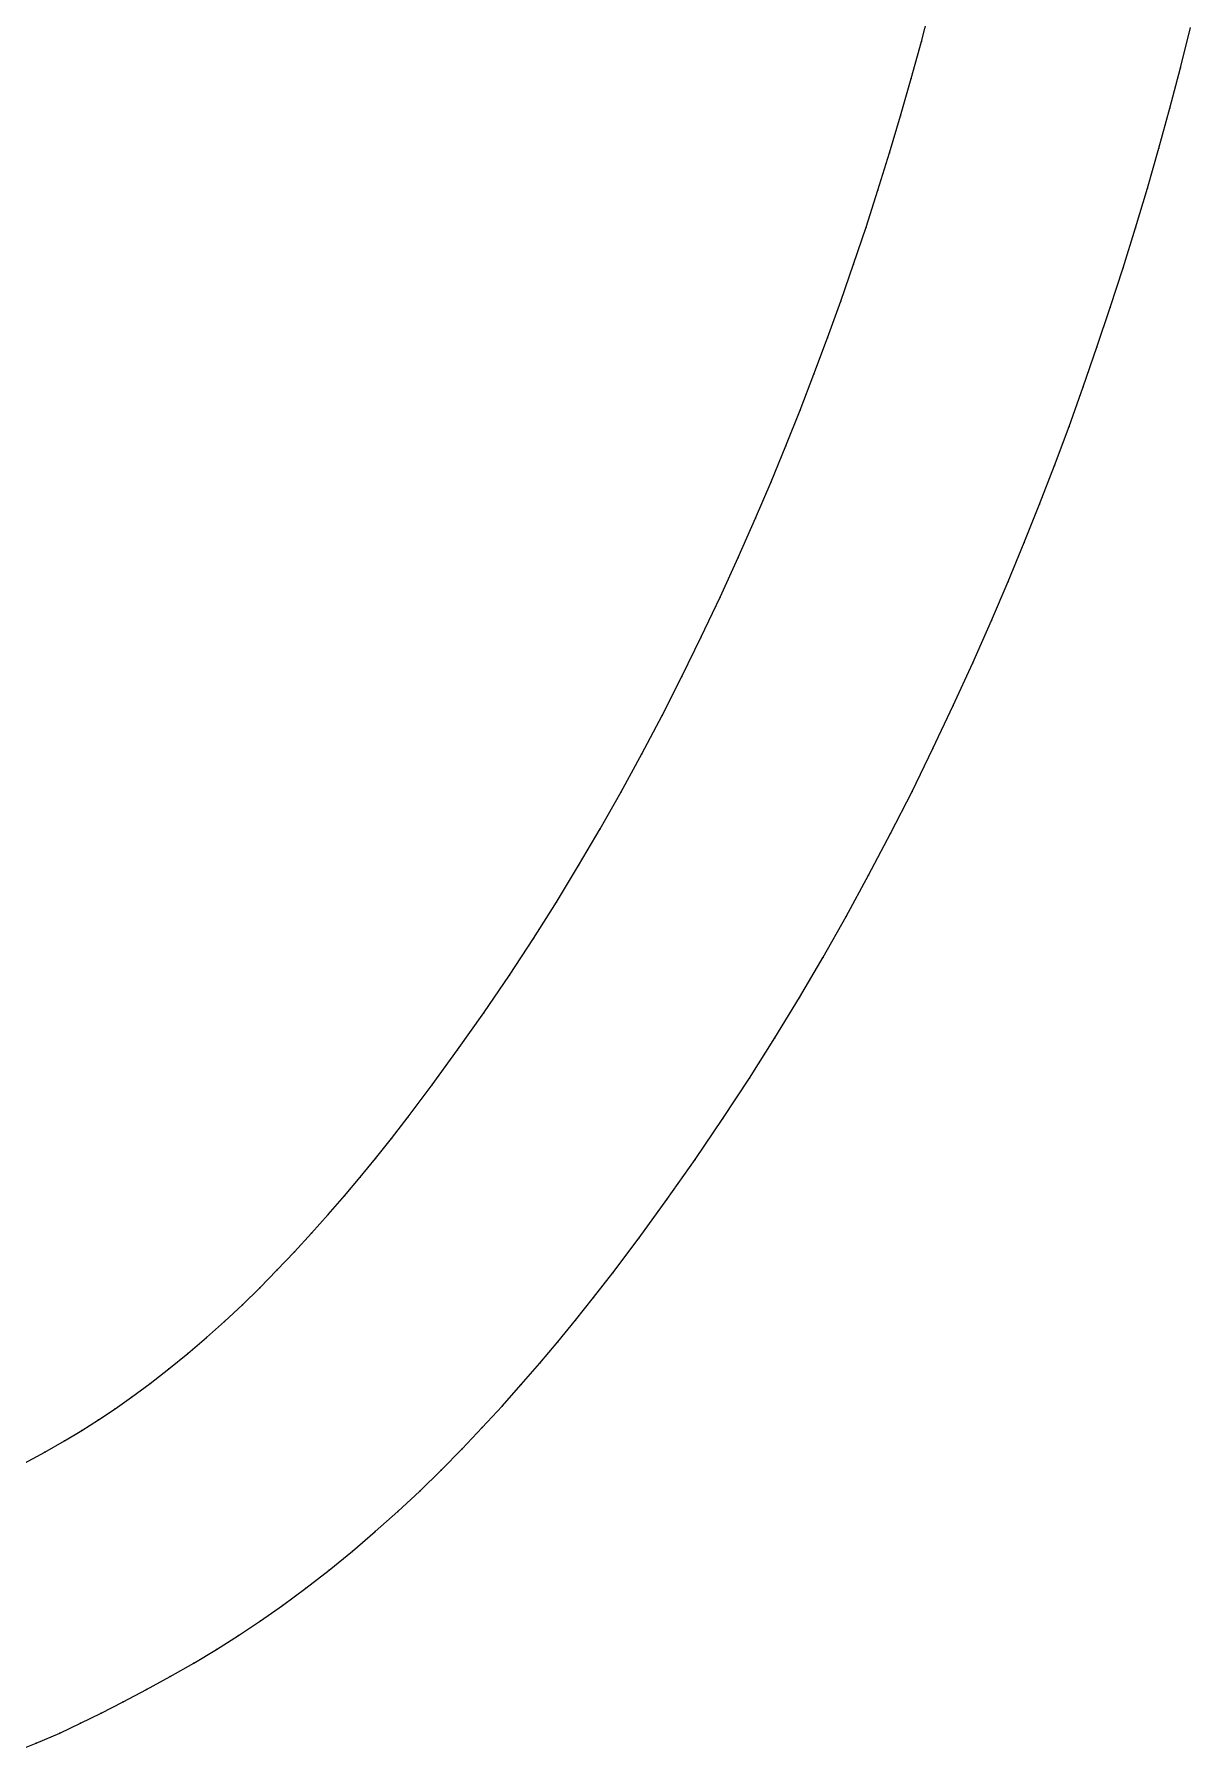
# Model space of a CAD drawing. Extents: x 50 to 2594, y 47 to 2136.
# Drawn here: x 2488.6 to 2524.5, y 1366.7 to 1420.2 of the extents above; entities that cross this region are included whole.
import ezdxf

# ---------------------------------------------------------------- set-up
doc = ezdxf.new("R2010")
doc.units = 0

# ---------------------------------------------------------------- blocks, each defined once
blk = doc.blocks.new('837.CUELLO_XS')
at = {"layer": '1'}
blk.add_lwpolyline([(2487.762, 1366.722), (2488.644, 1367.073), (2489.375, 1367.39), (2490.023, 1367.696), (2490.658, 1368.013), (2491.345, 1368.365), (2492.069, 1368.746), (2492.807, 1369.147), (2493.538, 1369.561), (2494.248, 1369.985), (2494.937, 1370.422), (2495.617, 1370.876), (2496.296, 1371.355), (2497.022, 1371.892), (2497.75, 1372.458), (2498.474, 1373.047), (2499.186, 1373.654), (2499.885, 1374.278), (2500.567, 1374.915), (2501.233, 1375.565), (2501.886, 1376.227), (2502.515, 1376.889), (2503.129, 1377.558), (2503.726, 1378.228), (2504.302, 1378.893), (2504.86, 1379.553), (2505.412, 1380.226), (2505.976, 1380.934), (2506.57, 1381.702), (2507.389, 1382.793), (2508.254, 1383.982), (2509.135, 1385.229), (2510.001, 1386.498), (2510.829, 1387.758), (2511.618, 1389.009), (2512.376, 1390.259), (2513.112, 1391.516), (2513.828, 1392.781), (2514.527, 1394.062), (2515.212, 1395.359), (2515.88, 1396.672), (2516.531, 1398.002), (2517.163, 1399.337), (2517.771, 1400.668), (2518.351, 1401.983), (2518.871, 1403.201), (2519.368, 1404.405), (2519.846, 1405.604), (2520.31, 1406.807), (2520.763, 1408.021), (2521.204, 1409.246), (2521.633, 1410.479), (2522.048, 1411.715), (2522.447, 1412.951), (2522.831, 1414.189), (2523.201, 1415.429), (2523.557, 1416.672), (2523.9, 1417.919), (2524.229, 1419.17), (2524.545, 1420.428)], dxfattribs=at)
at = {"layer": '14'}
blk.add_lwpolyline([(2488.273, 1375.787), (2488.905, 1376.13), (2489.518, 1376.478), (2490.063, 1376.803), (2490.583, 1377.132), (2491.092, 1377.473), (2491.604, 1377.835), (2492.18, 1378.262), (2492.767, 1378.718), (2493.355, 1379.196), (2493.933, 1379.688), (2494.5, 1380.193), (2495.052, 1380.709), (2495.593, 1381.237), (2496.129, 1381.782), (2496.669, 1382.352), (2497.203, 1382.934), (2497.724, 1383.519), (2498.228, 1384.099), (2498.714, 1384.674), (2499.194, 1385.259), (2499.686, 1385.877), (2500.208, 1386.552), (2500.953, 1387.546), (2501.748, 1388.637), (2502.559, 1389.786), (2503.356, 1390.952), (2504.109, 1392.098), (2504.823, 1393.231), (2505.51, 1394.363), (2506.176, 1395.502), (2506.832, 1396.662), (2507.475, 1397.84), (2508.106, 1399.035), (2508.723, 1400.247), (2509.326, 1401.478), (2509.911, 1402.715), (2510.474, 1403.948), (2511.012, 1405.167), (2511.495, 1406.297), (2511.955, 1407.414), (2512.399, 1408.526), (2512.83, 1409.643), (2513.251, 1410.774), (2513.663, 1411.915), (2514.062, 1413.063), (2514.449, 1414.216), (2514.821, 1415.368), (2515.179, 1416.521), (2515.523, 1417.676), (2515.855, 1418.834), (2516.173, 1419.993), (2516.48, 1421.158)], dxfattribs=at)
at = {"layer": '3'}
for p in [(2516.173, 1419.993), (2524.229, 1419.17), (2515.855, 1418.834), (2515.523, 1417.676), (2523.9, 1417.919), (2515.179, 1416.521), (2523.557, 1416.672), (2514.821, 1415.368), (2523.201, 1415.429), (2514.449, 1414.216), (2522.831, 1414.189), (2514.062, 1413.063), (2522.447, 1412.951), (2513.663, 1411.915), (2522.048, 1411.715), (2513.251, 1410.774), (2521.633, 1410.479), (2512.83, 1409.643), (2521.204, 1409.246), (2512.399, 1408.526), (2520.763, 1408.021), (2511.955, 1407.414), (2520.31, 1406.807), (2511.495, 1406.297), (2511.012, 1405.167), (2519.846, 1405.604), (2519.368, 1404.405), (2510.474, 1403.948), (2518.871, 1403.201), (2509.911, 1402.715), (2518.351, 1401.983), (2509.326, 1401.478), (2517.771, 1400.668), (2508.723, 1400.247), (2517.163, 1399.337), (2508.106, 1399.035), (2507.475, 1397.84), (2516.531, 1398.002), (2506.832, 1396.662), (2515.88, 1396.672), (2506.176, 1395.502), (2515.212, 1395.359), (2505.51, 1394.363), (2514.527, 1394.062), (2504.823, 1393.231), (2513.828, 1392.781), (2504.109, 1392.098), (2513.112, 1391.516), (2503.356, 1390.952), (2512.376, 1390.259), (2502.559, 1389.786), (2501.748, 1388.637), (2511.618, 1389.009), (2500.953, 1387.546), (2510.829, 1387.758), (2500.208, 1386.552), (2510.001, 1386.498), (2499.686, 1385.877), (2499.194, 1385.259), (2509.135, 1385.229), (2498.714, 1384.674), (2498.228, 1384.099), (2508.254, 1383.982), (2497.724, 1383.519), (2497.203, 1382.934), (2507.389, 1382.793), (2496.669, 1382.352), (2496.129, 1381.782), (2506.57, 1381.702), (2495.593, 1381.237), (2495.052, 1380.709), (2505.976, 1380.934), (2494.5, 1380.193), (2505.412, 1380.226), (2493.933, 1379.688), (2504.86, 1379.553), (2493.355, 1379.196), (2504.302, 1378.893), (2492.767, 1378.718), (2491.604, 1377.835), (2492.18, 1378.262), (2503.726, 1378.228), (2491.092, 1377.473), (2503.129, 1377.558), (2490.063, 1376.803), (2490.583, 1377.132), (2502.515, 1376.889), (2489.518, 1376.478), (2501.886, 1376.227), (2488.905, 1376.13), (2501.233, 1375.565), (2500.567, 1374.915), (2499.885, 1374.278), (2499.186, 1373.654), (2498.474, 1373.047), (2497.75, 1372.458), (2497.022, 1371.892), (2495.617, 1370.876), (2496.296, 1371.355), (2494.937, 1370.422), (2494.248, 1369.985), (2493.538, 1369.561), (2492.069, 1368.746), (2492.807, 1369.147), (2491.345, 1368.365), (2490.023, 1367.696), (2490.658, 1368.013), (2489.375, 1367.39), (2488.644, 1367.073)]:
    blk.add_point(p, dxfattribs=at)
blk = doc.blocks.new('837.CUELLO_S')
at = {"layer": '1'}
blk.add_lwpolyline([(2487.762, 1366.722), (2488.644, 1367.073), (2489.375, 1367.39), (2490.023, 1367.696), (2490.658, 1368.013), (2491.345, 1368.365), (2492.069, 1368.746), (2492.807, 1369.147), (2493.538, 1369.561), (2494.248, 1369.985), (2494.937, 1370.422), (2495.617, 1370.876), (2496.296, 1371.355), (2497.022, 1371.892), (2497.75, 1372.458), (2498.474, 1373.047), (2499.186, 1373.654), (2499.885, 1374.278), (2500.567, 1374.915), (2501.233, 1375.565), (2501.886, 1376.227), (2502.515, 1376.889), (2503.129, 1377.558), (2503.726, 1378.228), (2504.302, 1378.893), (2504.86, 1379.553), (2505.412, 1380.226), (2505.976, 1380.934), (2506.57, 1381.702), (2507.389, 1382.793), (2508.254, 1383.982), (2509.135, 1385.229), (2510.001, 1386.498), (2510.829, 1387.758), (2511.618, 1389.009), (2512.376, 1390.259), (2513.112, 1391.516), (2513.828, 1392.781), (2514.527, 1394.062), (2515.212, 1395.359), (2515.88, 1396.672), (2516.531, 1398.002), (2517.163, 1399.337), (2517.771, 1400.668), (2518.351, 1401.983), (2518.871, 1403.201), (2519.368, 1404.405), (2519.846, 1405.604), (2520.31, 1406.807), (2520.763, 1408.021), (2521.204, 1409.246), (2521.633, 1410.479), (2522.048, 1411.715), (2522.447, 1412.951), (2522.831, 1414.189), (2523.201, 1415.429), (2523.557, 1416.672), (2523.9, 1417.919), (2524.229, 1419.17), (2524.545, 1420.428)], dxfattribs=at)
at = {"layer": '14'}
blk.add_lwpolyline([(2488.273, 1375.787), (2488.905, 1376.13), (2489.518, 1376.478), (2490.063, 1376.803), (2490.583, 1377.132), (2491.092, 1377.473), (2491.604, 1377.835), (2492.18, 1378.262), (2492.767, 1378.718), (2493.355, 1379.196), (2493.933, 1379.688), (2494.5, 1380.193), (2495.052, 1380.709), (2495.593, 1381.237), (2496.129, 1381.782), (2496.669, 1382.352), (2497.203, 1382.934), (2497.724, 1383.519), (2498.228, 1384.099), (2498.714, 1384.674), (2499.194, 1385.259), (2499.686, 1385.877), (2500.208, 1386.552), (2500.953, 1387.546), (2501.748, 1388.637), (2502.559, 1389.786), (2503.356, 1390.952), (2504.109, 1392.098), (2504.823, 1393.231), (2505.51, 1394.363), (2506.176, 1395.502), (2506.832, 1396.662), (2507.475, 1397.84), (2508.106, 1399.035), (2508.723, 1400.247), (2509.326, 1401.478), (2509.911, 1402.715), (2510.474, 1403.948), (2511.012, 1405.167), (2511.495, 1406.297), (2511.955, 1407.414), (2512.399, 1408.526), (2512.83, 1409.643), (2513.251, 1410.774), (2513.663, 1411.915), (2514.062, 1413.063), (2514.449, 1414.216), (2514.821, 1415.368), (2515.179, 1416.521), (2515.523, 1417.676), (2515.855, 1418.834), (2516.173, 1419.993), (2516.48, 1421.158)], dxfattribs=at)
at = {"layer": '3'}
for p in [(2516.173, 1419.993), (2524.229, 1419.17), (2515.855, 1418.834), (2515.523, 1417.676), (2523.9, 1417.919), (2515.179, 1416.521), (2523.557, 1416.672), (2514.821, 1415.368), (2523.201, 1415.429), (2514.449, 1414.216), (2522.831, 1414.189), (2514.062, 1413.063), (2522.447, 1412.951), (2513.663, 1411.915), (2522.048, 1411.715), (2513.251, 1410.774), (2521.633, 1410.479), (2512.83, 1409.643), (2521.204, 1409.246), (2512.399, 1408.526), (2520.763, 1408.021), (2511.955, 1407.414), (2520.31, 1406.807), (2511.495, 1406.297), (2511.012, 1405.167), (2519.846, 1405.604), (2519.368, 1404.405), (2510.474, 1403.948), (2518.871, 1403.201), (2509.911, 1402.715), (2518.351, 1401.983), (2509.326, 1401.478), (2517.771, 1400.668), (2508.723, 1400.247), (2517.163, 1399.337), (2508.106, 1399.035), (2507.475, 1397.84), (2516.531, 1398.002), (2506.832, 1396.662), (2515.88, 1396.672), (2506.176, 1395.502), (2515.212, 1395.359), (2505.51, 1394.363), (2514.527, 1394.062), (2504.823, 1393.231), (2513.828, 1392.781), (2504.109, 1392.098), (2513.112, 1391.516), (2503.356, 1390.952), (2512.376, 1390.259), (2502.559, 1389.786), (2501.748, 1388.637), (2511.618, 1389.009), (2500.953, 1387.546), (2510.829, 1387.758), (2500.208, 1386.552), (2510.001, 1386.498), (2499.686, 1385.877), (2499.194, 1385.259), (2509.135, 1385.229), (2498.714, 1384.674), (2498.228, 1384.099), (2508.254, 1383.982), (2497.724, 1383.519), (2497.203, 1382.934), (2507.389, 1382.793), (2496.669, 1382.352), (2496.129, 1381.782), (2506.57, 1381.702), (2495.593, 1381.237), (2495.052, 1380.709), (2505.976, 1380.934), (2494.5, 1380.193), (2505.412, 1380.226), (2493.933, 1379.688), (2504.86, 1379.553), (2493.355, 1379.196), (2504.302, 1378.893), (2492.767, 1378.718), (2491.604, 1377.835), (2492.18, 1378.262), (2503.726, 1378.228), (2491.092, 1377.473), (2503.129, 1377.558), (2490.063, 1376.803), (2490.583, 1377.132), (2502.515, 1376.889), (2489.518, 1376.478), (2501.886, 1376.227), (2488.905, 1376.13), (2501.233, 1375.565), (2500.567, 1374.915), (2499.885, 1374.278), (2499.186, 1373.654), (2498.474, 1373.047), (2497.75, 1372.458), (2497.022, 1371.892), (2495.617, 1370.876), (2496.296, 1371.355), (2494.937, 1370.422), (2494.248, 1369.985), (2493.538, 1369.561), (2492.069, 1368.746), (2492.807, 1369.147), (2491.345, 1368.365), (2490.023, 1367.696), (2490.658, 1368.013), (2489.375, 1367.39), (2488.644, 1367.073)]:
    blk.add_point(p, dxfattribs=at)
blk = doc.blocks.new('837.CUELLO_M')
at = {"layer": '1'}
blk.add_lwpolyline([(2487.762, 1366.722), (2488.644, 1367.073), (2489.375, 1367.39), (2490.023, 1367.696), (2490.658, 1368.013), (2491.345, 1368.365), (2492.069, 1368.746), (2492.807, 1369.147), (2493.538, 1369.561), (2494.248, 1369.985), (2494.937, 1370.422), (2495.617, 1370.876), (2496.296, 1371.355), (2497.022, 1371.892), (2497.75, 1372.458), (2498.474, 1373.047), (2499.186, 1373.654), (2499.885, 1374.278), (2500.567, 1374.915), (2501.233, 1375.565), (2501.886, 1376.227), (2502.515, 1376.889), (2503.129, 1377.558), (2503.726, 1378.228), (2504.302, 1378.893), (2504.86, 1379.553), (2505.412, 1380.226), (2505.976, 1380.934), (2506.57, 1381.702), (2507.389, 1382.793), (2508.254, 1383.982), (2509.135, 1385.229), (2510.001, 1386.498), (2510.829, 1387.758), (2511.618, 1389.009), (2512.376, 1390.259), (2513.112, 1391.516), (2513.828, 1392.781), (2514.527, 1394.062), (2515.212, 1395.359), (2515.88, 1396.672), (2516.531, 1398.002), (2517.163, 1399.337), (2517.771, 1400.668), (2518.351, 1401.983), (2518.871, 1403.201), (2519.368, 1404.405), (2519.846, 1405.604), (2520.31, 1406.807), (2520.763, 1408.021), (2521.204, 1409.246), (2521.633, 1410.479), (2522.048, 1411.715), (2522.447, 1412.951), (2522.831, 1414.189), (2523.201, 1415.429), (2523.557, 1416.672), (2523.9, 1417.919), (2524.229, 1419.17), (2524.545, 1420.428)], dxfattribs=at)
at = {"layer": '14'}
blk.add_lwpolyline([(2488.273, 1375.787), (2488.905, 1376.13), (2489.518, 1376.478), (2490.063, 1376.803), (2490.583, 1377.132), (2491.092, 1377.473), (2491.604, 1377.835), (2492.18, 1378.262), (2492.767, 1378.718), (2493.355, 1379.196), (2493.933, 1379.688), (2494.5, 1380.193), (2495.052, 1380.709), (2495.593, 1381.237), (2496.129, 1381.782), (2496.669, 1382.352), (2497.203, 1382.934), (2497.724, 1383.519), (2498.228, 1384.099), (2498.714, 1384.674), (2499.194, 1385.259), (2499.686, 1385.877), (2500.208, 1386.552), (2500.953, 1387.546), (2501.748, 1388.637), (2502.559, 1389.786), (2503.356, 1390.952), (2504.109, 1392.098), (2504.823, 1393.231), (2505.51, 1394.363), (2506.176, 1395.502), (2506.832, 1396.662), (2507.475, 1397.84), (2508.106, 1399.035), (2508.723, 1400.247), (2509.326, 1401.478), (2509.911, 1402.715), (2510.474, 1403.948), (2511.012, 1405.167), (2511.495, 1406.297), (2511.955, 1407.414), (2512.399, 1408.526), (2512.83, 1409.643), (2513.251, 1410.774), (2513.663, 1411.915), (2514.062, 1413.063), (2514.449, 1414.216), (2514.821, 1415.368), (2515.179, 1416.521), (2515.523, 1417.676), (2515.855, 1418.834), (2516.173, 1419.993), (2516.48, 1421.158)], dxfattribs=at)
at = {"layer": '3'}
for p in [(2516.173, 1419.993), (2524.229, 1419.17), (2515.855, 1418.834), (2515.523, 1417.676), (2523.9, 1417.919), (2515.179, 1416.521), (2523.557, 1416.672), (2514.821, 1415.368), (2523.201, 1415.429), (2514.449, 1414.216), (2522.831, 1414.189), (2514.062, 1413.063), (2522.447, 1412.951), (2513.663, 1411.915), (2522.048, 1411.715), (2513.251, 1410.774), (2521.633, 1410.479), (2512.83, 1409.643), (2521.204, 1409.246), (2512.399, 1408.526), (2520.763, 1408.021), (2511.955, 1407.414), (2520.31, 1406.807), (2511.495, 1406.297), (2511.012, 1405.167), (2519.846, 1405.604), (2519.368, 1404.405), (2510.474, 1403.948), (2518.871, 1403.201), (2509.911, 1402.715), (2518.351, 1401.983), (2509.326, 1401.478), (2517.771, 1400.668), (2508.723, 1400.247), (2517.163, 1399.337), (2508.106, 1399.035), (2507.475, 1397.84), (2516.531, 1398.002), (2506.832, 1396.662), (2515.88, 1396.672), (2506.176, 1395.502), (2515.212, 1395.359), (2505.51, 1394.363), (2514.527, 1394.062), (2504.823, 1393.231), (2513.828, 1392.781), (2504.109, 1392.098), (2513.112, 1391.516), (2503.356, 1390.952), (2512.376, 1390.259), (2502.559, 1389.786), (2501.748, 1388.637), (2511.618, 1389.009), (2500.953, 1387.546), (2510.829, 1387.758), (2500.208, 1386.552), (2510.001, 1386.498), (2499.686, 1385.877), (2499.194, 1385.259), (2509.135, 1385.229), (2498.714, 1384.674), (2498.228, 1384.099), (2508.254, 1383.982), (2497.724, 1383.519), (2497.203, 1382.934), (2507.389, 1382.793), (2496.669, 1382.352), (2496.129, 1381.782), (2506.57, 1381.702), (2495.593, 1381.237), (2495.052, 1380.709), (2505.976, 1380.934), (2494.5, 1380.193), (2505.412, 1380.226), (2493.933, 1379.688), (2504.86, 1379.553), (2493.355, 1379.196), (2504.302, 1378.893), (2492.767, 1378.718), (2491.604, 1377.835), (2492.18, 1378.262), (2503.726, 1378.228), (2491.092, 1377.473), (2503.129, 1377.558), (2490.063, 1376.803), (2490.583, 1377.132), (2502.515, 1376.889), (2489.518, 1376.478), (2501.886, 1376.227), (2488.905, 1376.13), (2501.233, 1375.565), (2500.567, 1374.915), (2499.885, 1374.278), (2499.186, 1373.654), (2498.474, 1373.047), (2497.75, 1372.458), (2497.022, 1371.892), (2495.617, 1370.876), (2496.296, 1371.355), (2494.937, 1370.422), (2494.248, 1369.985), (2493.538, 1369.561), (2492.069, 1368.746), (2492.807, 1369.147), (2491.345, 1368.365), (2490.023, 1367.696), (2490.658, 1368.013), (2489.375, 1367.39), (2488.644, 1367.073)]:
    blk.add_point(p, dxfattribs=at)
blk = doc.blocks.new('837.CUELLO_L')
at = {"layer": '1'}
blk.add_lwpolyline([(2487.762, 1366.722), (2488.644, 1367.073), (2489.375, 1367.39), (2490.023, 1367.696), (2490.658, 1368.013), (2491.345, 1368.365), (2492.069, 1368.746), (2492.807, 1369.147), (2493.538, 1369.561), (2494.248, 1369.985), (2494.937, 1370.422), (2495.617, 1370.876), (2496.296, 1371.355), (2497.022, 1371.892), (2497.75, 1372.458), (2498.474, 1373.047), (2499.186, 1373.654), (2499.885, 1374.278), (2500.567, 1374.915), (2501.233, 1375.565), (2501.886, 1376.227), (2502.515, 1376.889), (2503.129, 1377.558), (2503.726, 1378.228), (2504.302, 1378.893), (2504.86, 1379.553), (2505.412, 1380.226), (2505.976, 1380.934), (2506.57, 1381.702), (2507.389, 1382.793), (2508.254, 1383.982), (2509.135, 1385.229), (2510.001, 1386.498), (2510.829, 1387.758), (2511.618, 1389.009), (2512.376, 1390.259), (2513.112, 1391.516), (2513.828, 1392.781), (2514.527, 1394.062), (2515.212, 1395.359), (2515.88, 1396.672), (2516.531, 1398.002), (2517.163, 1399.337), (2517.771, 1400.668), (2518.351, 1401.983), (2518.871, 1403.201), (2519.368, 1404.405), (2519.846, 1405.604), (2520.31, 1406.807), (2520.763, 1408.021), (2521.204, 1409.246), (2521.633, 1410.479), (2522.048, 1411.715), (2522.447, 1412.951), (2522.831, 1414.189), (2523.201, 1415.429), (2523.557, 1416.672), (2523.9, 1417.919), (2524.229, 1419.17), (2524.545, 1420.428)], dxfattribs=at)
at = {"layer": '14'}
blk.add_lwpolyline([(2488.273, 1375.787), (2488.905, 1376.13), (2489.518, 1376.478), (2490.063, 1376.803), (2490.583, 1377.132), (2491.092, 1377.473), (2491.604, 1377.835), (2492.18, 1378.262), (2492.767, 1378.718), (2493.355, 1379.196), (2493.933, 1379.688), (2494.5, 1380.193), (2495.052, 1380.709), (2495.593, 1381.237), (2496.129, 1381.782), (2496.669, 1382.352), (2497.203, 1382.934), (2497.724, 1383.519), (2498.228, 1384.099), (2498.714, 1384.674), (2499.194, 1385.259), (2499.686, 1385.877), (2500.208, 1386.552), (2500.953, 1387.546), (2501.748, 1388.637), (2502.559, 1389.786), (2503.356, 1390.952), (2504.109, 1392.098), (2504.823, 1393.231), (2505.51, 1394.363), (2506.176, 1395.502), (2506.832, 1396.662), (2507.475, 1397.84), (2508.106, 1399.035), (2508.723, 1400.247), (2509.326, 1401.478), (2509.911, 1402.715), (2510.474, 1403.948), (2511.012, 1405.167), (2511.495, 1406.297), (2511.955, 1407.414), (2512.399, 1408.526), (2512.83, 1409.643), (2513.251, 1410.774), (2513.663, 1411.915), (2514.062, 1413.063), (2514.449, 1414.216), (2514.821, 1415.368), (2515.179, 1416.521), (2515.523, 1417.676), (2515.855, 1418.834), (2516.173, 1419.993), (2516.48, 1421.158)], dxfattribs=at)
at = {"layer": '3'}
for p in [(2516.173, 1419.993), (2524.229, 1419.17), (2515.855, 1418.834), (2515.523, 1417.676), (2523.9, 1417.919), (2515.179, 1416.521), (2523.557, 1416.672), (2514.821, 1415.368), (2523.201, 1415.429), (2514.449, 1414.216), (2522.831, 1414.189), (2514.062, 1413.063), (2522.447, 1412.951), (2513.663, 1411.915), (2522.048, 1411.715), (2513.251, 1410.774), (2521.633, 1410.479), (2512.83, 1409.643), (2521.204, 1409.246), (2512.399, 1408.526), (2520.763, 1408.021), (2511.955, 1407.414), (2520.31, 1406.807), (2511.495, 1406.297), (2511.012, 1405.167), (2519.846, 1405.604), (2519.368, 1404.405), (2510.474, 1403.948), (2518.871, 1403.201), (2509.911, 1402.715), (2518.351, 1401.983), (2509.326, 1401.478), (2517.771, 1400.668), (2508.723, 1400.247), (2517.163, 1399.337), (2508.106, 1399.035), (2507.475, 1397.84), (2516.531, 1398.002), (2506.832, 1396.662), (2515.88, 1396.672), (2506.176, 1395.502), (2515.212, 1395.359), (2505.51, 1394.363), (2514.527, 1394.062), (2504.823, 1393.231), (2513.828, 1392.781), (2504.109, 1392.098), (2513.112, 1391.516), (2503.356, 1390.952), (2512.376, 1390.259), (2502.559, 1389.786), (2501.748, 1388.637), (2511.618, 1389.009), (2500.953, 1387.546), (2510.829, 1387.758), (2500.208, 1386.552), (2510.001, 1386.498), (2499.686, 1385.877), (2499.194, 1385.259), (2509.135, 1385.229), (2498.714, 1384.674), (2498.228, 1384.099), (2508.254, 1383.982), (2497.724, 1383.519), (2497.203, 1382.934), (2507.389, 1382.793), (2496.669, 1382.352), (2496.129, 1381.782), (2506.57, 1381.702), (2495.593, 1381.237), (2495.052, 1380.709), (2505.976, 1380.934), (2494.5, 1380.193), (2505.412, 1380.226), (2493.933, 1379.688), (2504.86, 1379.553), (2493.355, 1379.196), (2504.302, 1378.893), (2492.767, 1378.718), (2491.604, 1377.835), (2492.18, 1378.262), (2503.726, 1378.228), (2491.092, 1377.473), (2503.129, 1377.558), (2490.063, 1376.803), (2490.583, 1377.132), (2502.515, 1376.889), (2489.518, 1376.478), (2501.886, 1376.227), (2488.905, 1376.13), (2501.233, 1375.565), (2500.567, 1374.915), (2499.885, 1374.278), (2499.186, 1373.654), (2498.474, 1373.047), (2497.75, 1372.458), (2497.022, 1371.892), (2495.617, 1370.876), (2496.296, 1371.355), (2494.937, 1370.422), (2494.248, 1369.985), (2493.538, 1369.561), (2492.069, 1368.746), (2492.807, 1369.147), (2491.345, 1368.365), (2490.023, 1367.696), (2490.658, 1368.013), (2489.375, 1367.39), (2488.644, 1367.073)]:
    blk.add_point(p, dxfattribs=at)
blk = doc.blocks.new('837.CUELLO_XL')
at = {"layer": '1'}
blk.add_lwpolyline([(2487.762, 1366.722), (2488.644, 1367.073), (2489.375, 1367.39), (2490.023, 1367.696), (2490.658, 1368.013), (2491.345, 1368.365), (2492.069, 1368.746), (2492.807, 1369.147), (2493.538, 1369.561), (2494.248, 1369.985), (2494.937, 1370.422), (2495.617, 1370.876), (2496.296, 1371.355), (2497.022, 1371.892), (2497.75, 1372.458), (2498.474, 1373.047), (2499.186, 1373.654), (2499.885, 1374.278), (2500.567, 1374.915), (2501.233, 1375.565), (2501.886, 1376.227), (2502.515, 1376.889), (2503.129, 1377.558), (2503.726, 1378.228), (2504.302, 1378.893), (2504.86, 1379.553), (2505.412, 1380.226), (2505.976, 1380.934), (2506.57, 1381.702), (2507.389, 1382.793), (2508.254, 1383.982), (2509.135, 1385.229), (2510.001, 1386.498), (2510.829, 1387.758), (2511.618, 1389.009), (2512.376, 1390.259), (2513.112, 1391.516), (2513.828, 1392.781), (2514.527, 1394.062), (2515.212, 1395.359), (2515.88, 1396.672), (2516.531, 1398.002), (2517.163, 1399.337), (2517.771, 1400.668), (2518.351, 1401.983), (2518.871, 1403.201), (2519.368, 1404.405), (2519.846, 1405.604), (2520.31, 1406.807), (2520.763, 1408.021), (2521.204, 1409.246), (2521.633, 1410.479), (2522.048, 1411.715), (2522.447, 1412.951), (2522.831, 1414.189), (2523.201, 1415.429), (2523.557, 1416.672), (2523.9, 1417.919), (2524.229, 1419.17), (2524.545, 1420.428)], dxfattribs=at)
at = {"layer": '14'}
blk.add_lwpolyline([(2488.273, 1375.787), (2488.905, 1376.13), (2489.518, 1376.478), (2490.063, 1376.803), (2490.583, 1377.132), (2491.092, 1377.473), (2491.604, 1377.835), (2492.18, 1378.262), (2492.767, 1378.718), (2493.355, 1379.196), (2493.933, 1379.688), (2494.5, 1380.193), (2495.052, 1380.709), (2495.593, 1381.237), (2496.129, 1381.782), (2496.669, 1382.352), (2497.203, 1382.934), (2497.724, 1383.519), (2498.228, 1384.099), (2498.714, 1384.674), (2499.194, 1385.259), (2499.686, 1385.877), (2500.208, 1386.552), (2500.953, 1387.546), (2501.748, 1388.637), (2502.559, 1389.786), (2503.356, 1390.952), (2504.109, 1392.098), (2504.823, 1393.231), (2505.51, 1394.363), (2506.176, 1395.502), (2506.832, 1396.662), (2507.475, 1397.84), (2508.106, 1399.035), (2508.723, 1400.247), (2509.326, 1401.478), (2509.911, 1402.715), (2510.474, 1403.948), (2511.012, 1405.167), (2511.495, 1406.297), (2511.955, 1407.414), (2512.399, 1408.526), (2512.83, 1409.643), (2513.251, 1410.774), (2513.663, 1411.915), (2514.062, 1413.063), (2514.449, 1414.216), (2514.821, 1415.368), (2515.179, 1416.521), (2515.523, 1417.676), (2515.855, 1418.834), (2516.173, 1419.993), (2516.48, 1421.158)], dxfattribs=at)
at = {"layer": '3'}
for p in [(2516.173, 1419.993), (2524.229, 1419.17), (2515.855, 1418.834), (2515.523, 1417.676), (2523.9, 1417.919), (2515.179, 1416.521), (2523.557, 1416.672), (2514.821, 1415.368), (2523.201, 1415.429), (2514.449, 1414.216), (2522.831, 1414.189), (2514.062, 1413.063), (2522.447, 1412.951), (2513.663, 1411.915), (2522.048, 1411.715), (2513.251, 1410.774), (2521.633, 1410.479), (2512.83, 1409.643), (2521.204, 1409.246), (2512.399, 1408.526), (2520.763, 1408.021), (2511.955, 1407.414), (2520.31, 1406.807), (2511.495, 1406.297), (2511.012, 1405.167), (2519.846, 1405.604), (2519.368, 1404.405), (2510.474, 1403.948), (2518.871, 1403.201), (2509.911, 1402.715), (2518.351, 1401.983), (2509.326, 1401.478), (2517.771, 1400.668), (2508.723, 1400.247), (2517.163, 1399.337), (2508.106, 1399.035), (2507.475, 1397.84), (2516.531, 1398.002), (2506.832, 1396.662), (2515.88, 1396.672), (2506.176, 1395.502), (2515.212, 1395.359), (2505.51, 1394.363), (2514.527, 1394.062), (2504.823, 1393.231), (2513.828, 1392.781), (2504.109, 1392.098), (2513.112, 1391.516), (2503.356, 1390.952), (2512.376, 1390.259), (2502.559, 1389.786), (2501.748, 1388.637), (2511.618, 1389.009), (2500.953, 1387.546), (2510.829, 1387.758), (2500.208, 1386.552), (2510.001, 1386.498), (2499.686, 1385.877), (2499.194, 1385.259), (2509.135, 1385.229), (2498.714, 1384.674), (2498.228, 1384.099), (2508.254, 1383.982), (2497.724, 1383.519), (2497.203, 1382.934), (2507.389, 1382.793), (2496.669, 1382.352), (2496.129, 1381.782), (2506.57, 1381.702), (2495.593, 1381.237), (2495.052, 1380.709), (2505.976, 1380.934), (2494.5, 1380.193), (2505.412, 1380.226), (2493.933, 1379.688), (2504.86, 1379.553), (2493.355, 1379.196), (2504.302, 1378.893), (2492.767, 1378.718), (2491.604, 1377.835), (2492.18, 1378.262), (2503.726, 1378.228), (2491.092, 1377.473), (2503.129, 1377.558), (2490.063, 1376.803), (2490.583, 1377.132), (2502.515, 1376.889), (2489.518, 1376.478), (2501.886, 1376.227), (2488.905, 1376.13), (2501.233, 1375.565), (2500.567, 1374.915), (2499.885, 1374.278), (2499.186, 1373.654), (2498.474, 1373.047), (2497.75, 1372.458), (2497.022, 1371.892), (2495.617, 1370.876), (2496.296, 1371.355), (2494.937, 1370.422), (2494.248, 1369.985), (2493.538, 1369.561), (2492.069, 1368.746), (2492.807, 1369.147), (2491.345, 1368.365), (2490.023, 1367.696), (2490.658, 1368.013), (2489.375, 1367.39), (2488.644, 1367.073)]:
    blk.add_point(p, dxfattribs=at)

msp = doc.modelspace()

# ---------------------------------------------------------------- block references
at = {"layer": '1'}
for name in ['837.CUELLO_XS', '837.CUELLO_S', '837.CUELLO_M', '837.CUELLO_L', '837.CUELLO_XL']:
    msp.add_blockref(name, (0, 0), dxfattribs=at)

doc.saveas('drawing.dxf')
